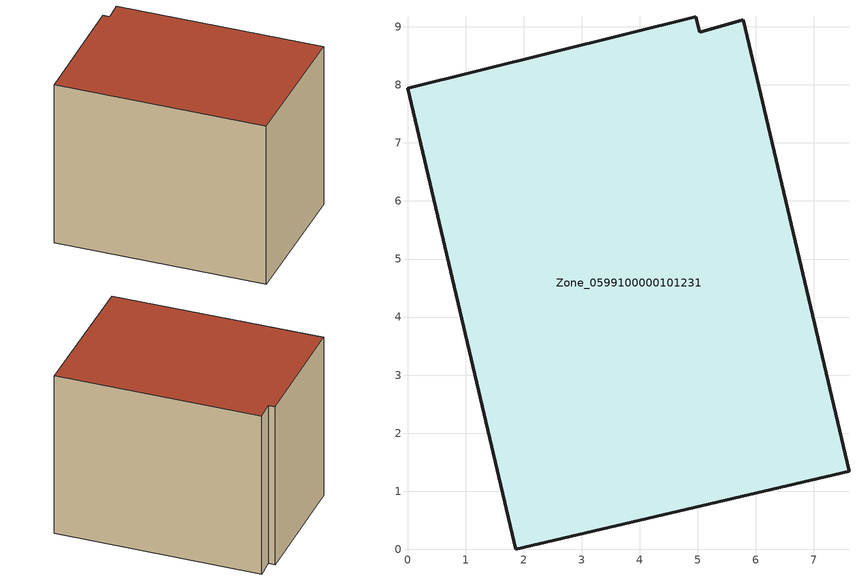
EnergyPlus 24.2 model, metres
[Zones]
Zone_0599100000101231
 floor ground (C_G): 5.78,9.12 7.61,1.35 1.86,0 0,7.95 4.97,9.17 5.03,8.91 z0
 wall outside (C_F): 1.86,0 7.61,1.35 5.78,9.12 5.03,8.91 4.97,9.17 0,7.95 1.86,0 z0:6.65
 roof outside (C_R): 7.61,1.35 5.78,9.12 5.03,8.91 4.97,9.17 0,7.95 1.86,0 z6.65
[BUILDING]
Pand.0599100000101231: North Axis=0; Terrain=City; Loads Convergence Tolerance Value=0.04; Temperature Convergence Tolerance Value=0.4; Solar Distribution=FullExterior; Maximum Number of Warmup Days=25; Minimum Number of Warmup Days=1
[Site:Location]
Rotterdam.The.Hague.AP_ZH_NLD Design_Conditions: Latitude=51.96; Longitude=4.45; Time Zone=1; Elevation=-4.5
[SITE:GROUNDTEMPERATURE:BUILDINGSURFACE]
18, 18, 18, 18, 18, 18, 18, 18, 18, 18, 18, 18
[MATERIAL] Thermal Absorptance=0.9; Solar Absorptance=0.7; Visible Absorptance=0.7
Name | Roughness | Thickness | Conductivity | Density | Specific Heat
G.D.1965 | MediumSmooth | 0.15 | 1 | 540 | 1210
F.D.1965 | Rough | 0.3 | 0.857143 | 1920 | 840
R.D.1965 | MediumRough | 0.2 | 0.08 | 1500 | 1000
[CONSTRUCTION]
C_G: G.D.1965
C_F: F.D.1965
C_R: R.D.1965
[ZONE]
Zone_0599100000101231: Type=1; Multiplier=1; Ceiling Height=Autocalculate; Volume=Autocalculate; Floor Area=autocalculate; Part of Total Floor Area=Yes
[ZONEINFILTRATION:DESIGNFLOWRATE]
Infil_Zone_0599100000101231: Zone or ZoneList or Space or SpaceList=Zone_0599100000101231; Schedule=AlwaysOn; Design Flow Rate Calculation Method=Flow/Area; Flow Rate per Floor Area=0.0042; Constant Term Coefficient=1; Temperature Term Coefficient=0; Velocity Term Coefficient=0; Velocity Squared Term Coefficient=0
[HVACTEMPLATE:ZONE:IDEALLOADSAIRSYSTEM]
Zone_0599100000101231: Maximum Heating Supply Air Temperature=50; Minimum Cooling Supply Air Temperature=13; Maximum Heating Supply Air Humidity Ratio=0.0156; Minimum Cooling Supply Air Humidity Ratio=0.0077; Heating Limit=NoLimit; Cooling Limit=NoLimit; Dehumidification Control Type=ConstantSensibleHeatRatio; Cooling Sensible Heat Ratio=0.7; Dehumidification Setpoint=60; Humidification Control Type=None; Humidification Setpoint=30; Outdoor Air Method=None; Outdoor Air Flow Rate per Person=0.00944; Outdoor Air Flow Rate per Zone Floor Area=0; Outdoor Air Flow Rate per Zone=0; Demand Controlled Ventilation Type=None; Outdoor Air Economizer Type=NoEconomizer; Heat Recovery Type=None; Sensible Heat Recovery Effectiveness=0.7; Latent Heat Recovery Effectiveness=0.65
[ZONECONTROL:THERMOSTAT]
ThermostatControl_Zone_0599100000101231: Zone or ZoneList=Zone_0599100000101231; Control Type Schedule=DualSetpointControlType; Control 1=Thermostat_Zone_0599100000101231; Temperature Difference Between Cutout And Setpoint=0
[THERMOSTATSETPOINT:DUALSETPOINT]
Thermostat_Zone_0599100000101231: Heating Setpoint Temperature Schedule=HeatingSetpoint_Zone_0599100000101231; Cooling Setpoint Temperature Schedule=CoolingSetpoint_Zone_0599100000101231
[SCHEDULE:COMPACT]
HeatingSetpoint_Zone_0599100000101231: Through: 12/31, For: AllDays, Until: 24:00, 21
CoolingSetpoint_Zone_0599100000101231: Through: 12/31, For: AllDays, Until: 24:00, 24
DualSetpointControlType: Through: 12/31, For: AllDays, Until: 24:00, 4
AlwaysOn: Through: 12/31, For: AllDays, Until: 24:00, 1
